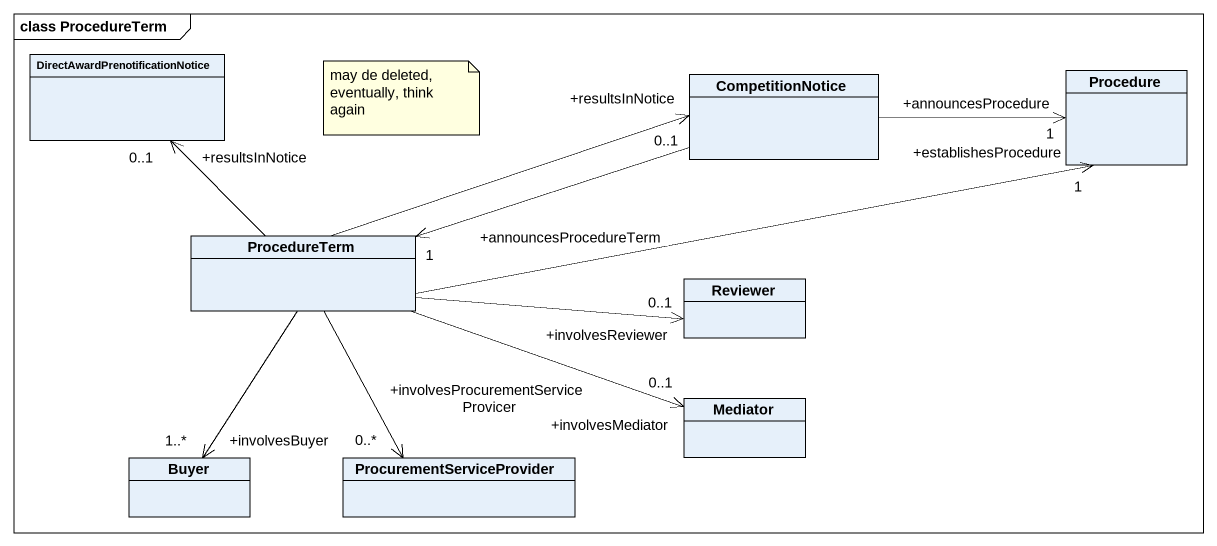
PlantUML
@startuml
mainframe class ProcedureTerm
hide circle
hide empty members
class "DirectAwardPrenotificationNotice" as DirectAwardPrenotificationNo
class CompetitionNotice
class Procedure
class ProcedureTerm
class Reviewer
class Mediator
class Buyer
class ProcurementServiceProvider
CompetitionNotice -right-> "+announcesProcedure\n1" Procedure
CompetitionNotice -left-> "+announcesProcedureTerm\n1" ProcedureTerm
ProcedureTerm -up-> "+resultsInNotice\n0..1" DirectAwardPrenotificationNo
ProcedureTerm -right-> "+resultsInNotice\n0..1" CompetitionNotice
ProcedureTerm -right-> "+establishesProcedure\n1" Procedure
ProcedureTerm -right-> "+involvesReviewer\n0..1" Reviewer
ProcedureTerm -right-> "+involvesMediator\n0..1" Mediator
ProcedureTerm --> "+involvesBuyer\n1..*" Buyer
ProcedureTerm --> "+involvesProcurementServiceProvicer\n0..*" ProcurementServiceProvider
note as N1
  may de deleted, eventually, think again
end note
@enduml
